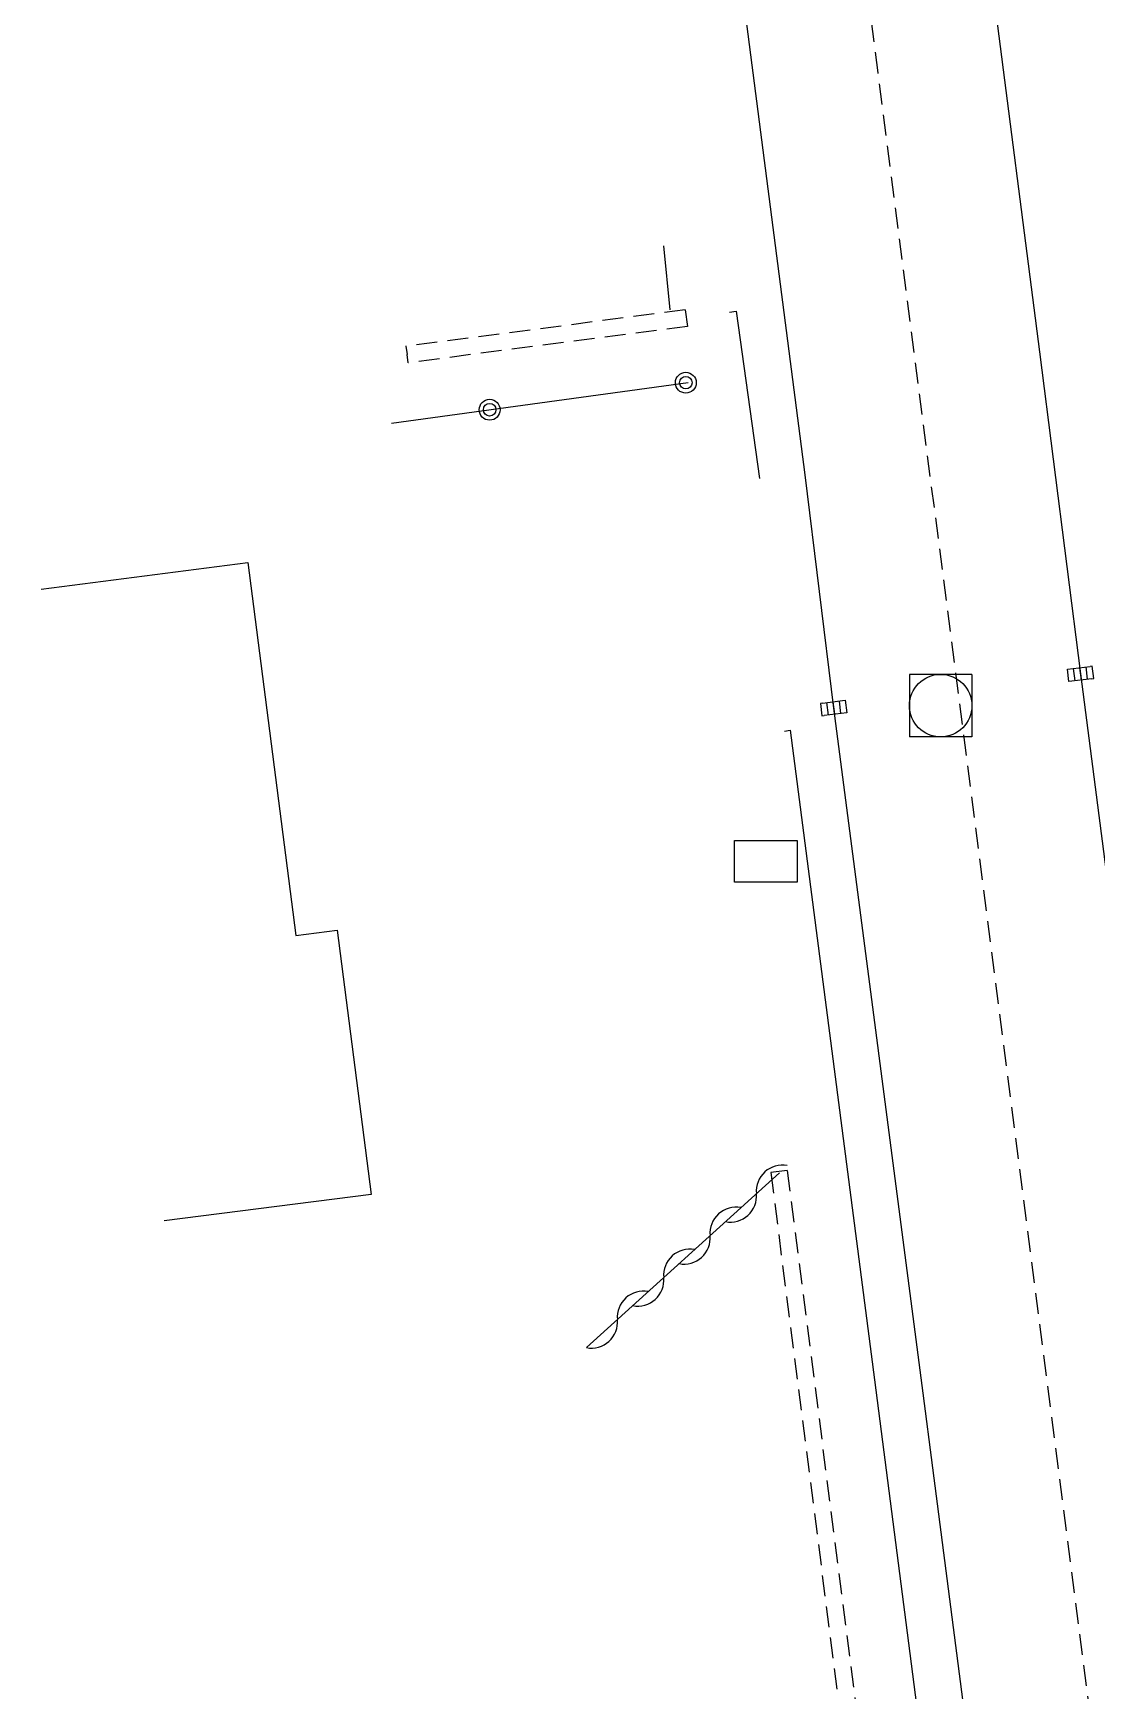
# Model space of a CAD drawing. Header units: millimetres. Extents: x 135000 to 136000, y 129211 to 130000.
# Drawn here: x 135179.41 to 135204.92, y 129521.24 to 129561.02 of the extents above; entities that cross this region are included whole.
import ezdxf

# ---------------------------------------------------------------- set-up
doc = ezdxf.new("R2010")
doc.units = ezdxf.units.MM
doc.linetypes.add('DASHED', pattern=[0.75, 0.5, -0.25])
doc.layers.get('0').update_dxf_attribs({"linetype": 'CONTINUOUS'})
for name, color, linetype in [('W0001', 6, 'DASHED'), ('W0008', 7, 'CONTINUOUS'), ('W0100', 7, 'CONTINUOUS'), ('W0105', 7, 'CONTINUOUS'), ('W0112', 1, 'DASHED'), ('W0310', 3, 'CONTINUOUS'), ('W0322', 7, 'CONTINUOUS'), ('W0400', 7, 'CONTINUOUS'), ('W0420', 7, 'CONTINUOUS'), ('W1471', 7, 'CONTINUOUS')]:
    doc.layers.add(name, color=color, linetype=linetype)

# ---------------------------------------------------------------- blocks, each defined once
blk = doc.blocks.new('T400')
for p, q in [((-0.15, 0.3), (0.15, 0.3)), ((-0.15, -0.25), (-0.15, 0.3)), ((-0.15, 0.15), (0.15, 0.15)), ((-0.15, 0), (0.15, 0)), ((0.15, 0.3), (0.15, -0.25)), ((-0.15, -0.15), (0.15, -0.15)), ((-0.15, -0.25), (-0.15, -0.3)), ((-0.15, -0.3), (0.15, -0.3)), ((0.15, -0.3), (0.15, -0.25))]:
    blk.add_line(p, q)
blk = doc.blocks.new('T420')
for p, q in [((0.75, 0.75), (-0.75, 0.75)), ((-0.75, 0.75), (-0.75, -0.75)), ((0.75, 0.75), (0.75, -0.75)), ((0.75, -0.75), (-0.75, -0.75))]:
    blk.add_line(p, q)
blk.add_ellipse((0, 0), major_axis=(-0.53, 0.53), ratio=1, start_param=3.926991, end_param=10.210176)
blk = doc.blocks.new('T1471')
at = {"color": 0, "linetype": 'Continuous', "flags": 128}
blk.add_lwpolyline([(-0.75, -0.5), (-0.75, 0.5), (0.75, 0.5), (0.75, -0.5), (-0.75, -0.5)], dxfattribs=at)
blk = doc.blocks.new('t322o')
at = {"color": 0, "linetype": 'Continuous'}
for radius in [0.25, 0.15]:
    blk.add_circle((0, 0), radius, dxfattribs=at)
blk = doc.blocks.new('t310o')
at = {"color": 0, "linetype": 'Continuous'}
for centre, start, end in [((-0.5, 0.375), 216.8699, 323.1304), ((0.5, -0.375), 36.8699, 143.1303)]:
    blk.add_arc(centre, 0.625, start, end, dxfattribs=at)

msp = doc.modelspace()

# ---------------------------------------------------------------- linework, layer by layer
at = {"layer": 'W0001'}
msp.add_lwpolyline([(135220.567, 129398.396), (135218.354, 129415.502), (135215.514, 129437.278), (135212.923, 129457.352), (135208.88, 129488.64), (135205.442, 129515.416), (135199.672, 129560.064), (135196.676, 129583.09), (135193.406, 129608.794), (135191.632, 129622.506), (135189.205, 129641.248), (135186.806, 129659.892), (135185.058, 129672.972), (135183.626, 129680.966), (135179.998, 129694.103), (135176.046, 129704.136), (135172.23, 129711.887), (135168.039, 129719.06), (135161.21, 129729.675), (135147.138, 129751.41)], dxfattribs=at)
at = {"layer": 'W0008'}
for points in [[(135196.053, 129611.598), (135197.656, 129599.064), (135203.542, 129553.368), (135204.528, 129545.643), (135206.128, 129533.291), (135207.978, 129519.167), (135210.812, 129497.171), (135211.131, 129494.556), (135213.343, 129477.394), (135216.494, 129453.058), (135217.977, 129441.446), (135221.275, 129416.32), (135223.546, 129398.743)], [(135167.826, 129588.903), (135183.955, 129591.004), (135185.769, 129590.982), (135187.473, 129590.614), (135188.937, 129590.009), (135190.402, 129589.004), (135191.616, 129587.8), (135192.43, 129586.56), (135193.185, 129585.117), (135193.764, 129582.515), (135197.911, 129550.418), (135198.604, 129544.823), (135200.746, 129528.389), (135204.597, 129498.608), (135205.23, 129493.557), (135208.463, 129468.57), (135211.601, 129444.204), (135212.079, 129440.55), (135214.805, 129419.533), (135217.588, 129398.049)]]:
    msp.add_lwpolyline(points, dxfattribs=at)
at = {"layer": 'W0100'}
for points in [[(135179.6, 129547.679), (135184.559, 129548.316), (135185.709, 129539.37)], [(135185.709, 129539.37), (135186.697, 129539.497), (135187.51, 129533.152), (135182.55, 129532.517), (135182.55, 129532.517), (135182.55, 129532.517), (135182.55, 129532.517), (135182.55, 129532.517), (135182.55, 129532.517), (135182.55, 129532.517), (135182.55, 129532.517), (135182.55, 129532.517), (135182.55, 129532.517), (135182.55, 129532.517), (135182.55, 129532.517), (135182.55, 129532.517), (135182.55, 129532.517), (135182.55, 129532.517), (135182.55, 129532.517), (135182.55, 129532.517), (135182.55, 129532.517), (135182.55, 129532.517), (135182.55, 129532.517), (135182.55, 129532.517), (135182.55, 129532.517), (135182.55, 129532.517), (135182.55, 129532.517), (135182.55, 129532.517), (135182.55, 129532.517), (135182.55, 129532.517), (135182.55, 129532.517), (135182.55, 129532.517), (135182.55, 129532.517), (135182.55, 129532.517), (135182.55, 129532.517), (135182.55, 129532.517), (135182.55, 129532.517), (135182.55, 129532.517), (135182.55, 129532.517), (135182.55, 129532.517), (135182.55, 129532.517), (135182.55, 129532.517), (135182.55, 129532.517), (135182.55, 129532.517), (135182.55, 129532.517), (135182.55, 129532.517), (135182.55, 129532.517), (135182.55, 129532.517), (135182.55, 129532.517), (135182.55, 129532.517), (135182.55, 129532.517), (135182.55, 129532.517), (135182.55, 129532.517), (135182.55, 129532.517), (135182.55, 129532.517), (135182.55, 129532.517), (135182.55, 129532.517), (135182.55, 129532.517), (135182.55, 129532.517), (135182.55, 129532.517), (135182.55, 129532.517), (135182.55, 129532.517), (135182.55, 129532.517), (135182.55, 129532.517), (135182.55, 129532.517), (135182.55, 129532.517), (135182.55, 129532.517), (135182.55, 129532.517), (135182.55, 129532.517), (135182.55, 129532.517), (135182.55, 129532.517), (135182.55, 129532.517), (135182.55, 129532.517), (135182.55, 129532.517), (135182.55, 129532.517), (135182.55, 129532.517), (135182.55, 129532.517), (135182.55, 129532.517), (135182.55, 129532.517), (135182.55, 129532.517), (135182.55, 129532.517), (135182.55, 129532.517), (135182.55, 129532.517), (135182.55, 129532.517), (135182.55, 129532.517), (135182.55, 129532.517), (135182.55, 129532.517), (135182.55, 129532.517), (135182.55, 129532.517), (135182.55, 129532.517), (135182.55, 129532.517), (135182.55, 129532.517), (135182.55, 129532.517), (135182.55, 129532.517), (135182.55, 129532.517), (135182.55, 129532.517), (135182.55, 129532.517), (135182.55, 129532.517), (135182.55, 129532.517), (135182.55, 129532.517), (135182.55, 129532.517), (135182.55, 129532.517), (135182.55, 129532.517), (135182.55, 129532.517), (135182.55, 129532.517), (135182.55, 129532.517), (135182.55, 129532.517), (135182.55, 129532.517), (135182.55, 129532.517), (135182.55, 129532.517), (135182.55, 129532.517), (135182.55, 129532.517), (135182.55, 129532.517), (135182.55, 129532.517), (135182.55, 129532.517), (135182.55, 129532.517), (135182.55, 129532.517), (135182.55, 129532.517)]]:
    msp.add_lwpolyline(points, dxfattribs=at)
at = {"layer": 'W0105'}
for points in [[(135196.109, 129554.318), (135196.267, 129554.347), (135196.831, 129550.328)], [(135197.423, 129544.268), (135197.564, 129544.289), (135199.585, 129528.706), (135201.975, 129510.183)]]:
    msp.add_lwpolyline(points, dxfattribs=at)
at = {"layer": 'W0112'}
for points in [[(135195.048, 129554.376), (135188.349, 129553.504), (135188.375, 129553.306), (135188.375, 129553.306), (135188.375, 129553.306), (135188.375, 129553.306), (135188.375, 129553.306), (135188.375, 129553.306), (135188.375, 129553.306), (135188.375, 129553.306), (135188.375, 129553.306), (135188.375, 129553.306), (135188.375, 129553.306), (135188.375, 129553.306), (135188.375, 129553.306), (135188.375, 129553.306), (135188.375, 129553.306), (135188.375, 129553.306), (135188.375, 129553.306), (135188.375, 129553.306), (135188.375, 129553.306), (135188.375, 129553.306), (135188.375, 129553.306), (135188.375, 129553.306), (135188.375, 129553.306), (135188.375, 129553.306), (135188.375, 129553.306), (135188.375, 129553.306), (135188.375, 129553.306), (135188.375, 129553.306), (135188.375, 129553.306), (135188.375, 129553.306), (135188.375, 129553.306), (135188.375, 129553.306), (135188.375, 129553.306), (135188.375, 129553.306), (135188.375, 129553.306), (135188.375, 129553.306), (135188.375, 129553.306), (135188.375, 129553.306), (135188.375, 129553.306), (135188.375, 129553.306), (135188.375, 129553.306), (135188.375, 129553.306), (135188.375, 129553.306), (135188.375, 129553.306), (135188.375, 129553.306), (135188.375, 129553.306), (135188.375, 129553.306), (135188.375, 129553.306), (135188.375, 129553.306), (135188.375, 129553.306), (135188.375, 129553.306), (135188.375, 129553.306), (135188.375, 129553.306), (135188.375, 129553.306), (135188.375, 129553.306), (135188.375, 129553.306), (135188.375, 129553.306), (135188.375, 129553.306), (135188.375, 129553.306), (135188.375, 129553.306), (135188.375, 129553.306), (135188.375, 129553.306), (135188.375, 129553.306), (135188.375, 129553.306), (135188.375, 129553.306), (135188.375, 129553.306), (135188.375, 129553.306), (135188.375, 129553.306), (135188.375, 129553.306), (135188.375, 129553.306), (135188.375, 129553.306), (135188.375, 129553.306), (135188.375, 129553.306), (135188.375, 129553.306), (135188.375, 129553.306), (135188.375, 129553.306), (135188.375, 129553.306), (135188.375, 129553.306), (135188.375, 129553.306), (135188.375, 129553.306), (135188.375, 129553.306), (135188.375, 129553.306), (135188.375, 129553.306), (135188.375, 129553.306), (135188.375, 129553.306), (135188.375, 129553.306), (135188.375, 129553.306), (135188.375, 129553.306), (135188.375, 129553.306), (135188.375, 129553.306), (135188.375, 129553.306), (135188.375, 129553.306), (135188.375, 129553.306), (135188.375, 129553.306), (135188.375, 129553.306), (135188.375, 129553.306), (135188.375, 129553.306), (135188.375, 129553.306), (135188.375, 129553.306), (135188.375, 129553.306), (135188.375, 129553.306), (135188.375, 129553.306), (135188.375, 129553.306), (135188.375, 129553.306), (135188.375, 129553.306), (135188.375, 129553.306), (135188.375, 129553.306), (135188.375, 129553.306), (135188.375, 129553.306), (135188.375, 129553.306), (135188.375, 129553.306), (135188.375, 129553.306), (135188.375, 129553.306), (135188.375, 129553.306), (135188.375, 129553.306), (135188.375, 129553.306), (135188.375, 129553.306), (135188.375, 129553.306)], [(135195.048, 129554.376), (135195.099, 129553.979), (135188.4, 129553.108), (135188.375, 129553.306), (135188.375, 129553.306), (135188.375, 129553.306), (135188.375, 129553.306), (135188.375, 129553.306), (135188.375, 129553.306), (135188.375, 129553.306), (135188.375, 129553.306), (135188.375, 129553.306), (135188.375, 129553.306), (135188.375, 129553.306), (135188.375, 129553.306), (135188.375, 129553.306), (135188.375, 129553.306), (135188.375, 129553.306), (135188.375, 129553.306), (135188.375, 129553.306), (135188.375, 129553.306), (135188.375, 129553.306), (135188.375, 129553.306), (135188.375, 129553.306), (135188.375, 129553.306), (135188.375, 129553.306), (135188.375, 129553.306), (135188.375, 129553.306), (135188.375, 129553.306), (135188.375, 129553.306), (135188.375, 129553.306), (135188.375, 129553.306), (135188.375, 129553.306), (135188.375, 129553.306), (135188.375, 129553.306), (135188.375, 129553.306), (135188.375, 129553.306), (135188.375, 129553.306), (135188.375, 129553.306), (135188.375, 129553.306), (135188.375, 129553.306), (135188.375, 129553.306), (135188.375, 129553.306), (135188.375, 129553.306), (135188.375, 129553.306), (135188.375, 129553.306), (135188.375, 129553.306), (135188.375, 129553.306), (135188.375, 129553.306), (135188.375, 129553.306), (135188.375, 129553.306), (135188.375, 129553.306), (135188.375, 129553.306), (135188.375, 129553.306), (135188.375, 129553.306), (135188.375, 129553.306), (135188.375, 129553.306), (135188.375, 129553.306), (135188.375, 129553.306), (135188.375, 129553.306), (135188.375, 129553.306), (135188.375, 129553.306), (135188.375, 129553.306), (135188.375, 129553.306), (135188.375, 129553.306), (135188.375, 129553.306), (135188.375, 129553.306), (135188.375, 129553.306), (135188.375, 129553.306), (135188.375, 129553.306), (135188.375, 129553.306), (135188.375, 129553.306), (135188.375, 129553.306), (135188.375, 129553.306), (135188.375, 129553.306), (135188.375, 129553.306), (135188.375, 129553.306), (135188.375, 129553.306), (135188.375, 129553.306), (135188.375, 129553.306), (135188.375, 129553.306), (135188.375, 129553.306), (135188.375, 129553.306), (135188.375, 129553.306), (135188.375, 129553.306), (135188.375, 129553.306), (135188.375, 129553.306), (135188.375, 129553.306), (135188.375, 129553.306), (135188.375, 129553.306), (135188.375, 129553.306), (135188.375, 129553.306), (135188.375, 129553.306), (135188.375, 129553.306), (135188.375, 129553.306), (135188.375, 129553.306), (135188.375, 129553.306), (135188.375, 129553.306), (135188.375, 129553.306), (135188.375, 129553.306), (135188.375, 129553.306), (135188.375, 129553.306), (135188.375, 129553.306), (135188.375, 129553.306), (135188.375, 129553.306), (135188.375, 129553.306), (135188.375, 129553.306), (135188.375, 129553.306), (135188.375, 129553.306), (135188.375, 129553.306), (135188.375, 129553.306), (135188.375, 129553.306), (135188.375, 129553.306), (135188.375, 129553.306), (135188.375, 129553.306), (135188.375, 129553.306), (135188.375, 129553.306), (135188.375, 129553.306), (135188.375, 129553.306), (135188.375, 129553.306)], [(135197.494, 129533.73), (135197.097, 129533.68), (135199.124, 129517.831)], [(135197.494, 129533.73), (135199.572, 129517.474)]]:
    msp.add_lwpolyline(points, dxfattribs=at)
at = {"layer": 'W0310'}
for points in [[(135192.679, 129529.478), (135197.304, 129533.673), (135197.304, 129533.673), (135197.304, 129533.673), (135197.304, 129533.673), (135197.304, 129533.673), (135197.304, 129533.673), (135197.304, 129533.673), (135197.304, 129533.673), (135197.304, 129533.673), (135197.304, 129533.673), (135197.304, 129533.673), (135197.304, 129533.673), (135197.304, 129533.673), (135197.304, 129533.673), (135197.304, 129533.673), (135197.304, 129533.673), (135197.304, 129533.673), (135197.304, 129533.673), (135197.304, 129533.673), (135197.304, 129533.673), (135197.304, 129533.673), (135197.304, 129533.673), (135197.304, 129533.673), (135197.304, 129533.673), (135197.304, 129533.673), (135197.304, 129533.673), (135197.304, 129533.673), (135197.304, 129533.673), (135197.304, 129533.673), (135197.304, 129533.673), (135197.304, 129533.673), (135197.304, 129533.673), (135197.304, 129533.673), (135197.304, 129533.673), (135197.304, 129533.673), (135197.304, 129533.673), (135197.304, 129533.673), (135197.304, 129533.673), (135197.304, 129533.673), (135197.304, 129533.673), (135197.304, 129533.673), (135197.304, 129533.673), (135197.304, 129533.673), (135197.304, 129533.673), (135197.304, 129533.673), (135197.304, 129533.673), (135197.304, 129533.673), (135197.304, 129533.673), (135197.304, 129533.673), (135197.304, 129533.673), (135197.304, 129533.673), (135197.304, 129533.673), (135197.304, 129533.673), (135197.304, 129533.673), (135197.304, 129533.673), (135197.304, 129533.673), (135197.304, 129533.673), (135197.304, 129533.673), (135197.304, 129533.673), (135197.304, 129533.673), (135197.304, 129533.673), (135197.304, 129533.673), (135197.304, 129533.673), (135197.304, 129533.673), (135197.304, 129533.673), (135197.304, 129533.673), (135197.304, 129533.673), (135197.304, 129533.673), (135197.304, 129533.673), (135197.304, 129533.673), (135197.304, 129533.673), (135197.304, 129533.673), (135197.304, 129533.673), (135197.304, 129533.673), (135197.304, 129533.673), (135197.304, 129533.673), (135197.304, 129533.673), (135197.304, 129533.673), (135197.304, 129533.673), (135197.304, 129533.673), (135197.304, 129533.673), (135197.304, 129533.673), (135197.304, 129533.673), (135197.304, 129533.673), (135197.304, 129533.673), (135197.304, 129533.673), (135197.304, 129533.673), (135197.304, 129533.673), (135197.304, 129533.673), (135197.304, 129533.673), (135197.304, 129533.673), (135197.304, 129533.673), (135197.304, 129533.673), (135197.304, 129533.673), (135197.304, 129533.673), (135197.304, 129533.673), (135197.304, 129533.673), (135197.304, 129533.673), (135197.304, 129533.673), (135197.304, 129533.673)], [(135197.304, 129533.673), (135197.304, 129533.673), (135197.304, 129533.673), (135197.304, 129533.673), (135197.304, 129533.673), (135197.304, 129533.673), (135197.304, 129533.673), (135197.304, 129533.673), (135197.304, 129533.673), (135197.304, 129533.673), (135197.304, 129533.673), (135197.304, 129533.673), (135197.304, 129533.673), (135197.304, 129533.673), (135197.304, 129533.673), (135197.304, 129533.673), (135197.304, 129533.673), (135197.304, 129533.673), (135197.304, 129533.673), (135197.304, 129533.673)]]:
    msp.add_lwpolyline(points, dxfattribs=at)
at = {"layer": 'W0322'}
for points in [[(135194.521, 129555.909), (135194.673, 129554.375), (135194.673, 129554.375), (135194.673, 129554.375), (135194.673, 129554.375), (135194.673, 129554.375), (135194.673, 129554.375), (135194.673, 129554.375), (135194.673, 129554.375), (135194.673, 129554.375), (135194.673, 129554.375), (135194.673, 129554.375), (135194.673, 129554.375), (135194.673, 129554.375), (135194.673, 129554.375), (135194.673, 129554.375), (135194.673, 129554.375), (135194.673, 129554.375), (135194.673, 129554.375), (135194.673, 129554.375), (135194.673, 129554.375), (135194.673, 129554.375), (135194.673, 129554.375), (135194.673, 129554.375), (135194.673, 129554.375), (135194.673, 129554.375), (135194.673, 129554.375), (135194.673, 129554.375), (135194.673, 129554.375), (135194.673, 129554.375), (135194.673, 129554.375), (135194.673, 129554.375), (135194.673, 129554.375), (135194.673, 129554.375), (135194.673, 129554.375), (135194.673, 129554.375), (135194.673, 129554.375), (135194.673, 129554.375), (135194.673, 129554.375), (135194.673, 129554.375), (135194.673, 129554.375), (135194.673, 129554.375), (135194.673, 129554.375), (135194.673, 129554.375), (135194.673, 129554.375), (135194.673, 129554.375), (135194.673, 129554.375), (135194.673, 129554.375), (135194.673, 129554.375), (135194.673, 129554.375), (135194.673, 129554.375), (135194.673, 129554.375), (135194.673, 129554.375), (135194.673, 129554.375), (135194.673, 129554.375), (135194.673, 129554.375), (135194.673, 129554.375), (135194.673, 129554.375), (135194.673, 129554.375), (135194.673, 129554.375), (135194.673, 129554.375), (135194.673, 129554.375), (135194.673, 129554.375), (135194.673, 129554.375), (135194.673, 129554.375), (135194.673, 129554.375), (135194.673, 129554.375), (135194.673, 129554.375), (135194.673, 129554.375), (135194.673, 129554.375), (135194.673, 129554.375), (135194.673, 129554.375), (135194.673, 129554.375), (135194.673, 129554.375), (135194.673, 129554.375), (135194.673, 129554.375), (135194.673, 129554.375), (135194.673, 129554.375), (135194.673, 129554.375), (135194.673, 129554.375), (135194.673, 129554.375), (135194.673, 129554.375), (135194.673, 129554.375), (135194.673, 129554.375), (135194.673, 129554.375), (135194.673, 129554.375), (135194.673, 129554.375), (135194.673, 129554.375), (135194.673, 129554.375), (135194.673, 129554.375), (135194.673, 129554.375), (135194.673, 129554.375), (135194.673, 129554.375), (135194.673, 129554.375), (135194.673, 129554.375), (135194.673, 129554.375), (135194.673, 129554.375), (135194.673, 129554.375), (135194.673, 129554.375), (135194.673, 129554.375), (135194.673, 129554.375)], [(135194.673, 129554.375), (135194.673, 129554.375), (135194.673, 129554.375), (135194.673, 129554.375), (135194.673, 129554.375), (135194.673, 129554.375), (135194.673, 129554.375), (135194.673, 129554.375), (135194.673, 129554.375), (135194.673, 129554.375), (135194.673, 129554.375), (135194.673, 129554.375), (135194.673, 129554.375), (135194.673, 129554.375), (135194.673, 129554.375), (135194.673, 129554.375), (135194.673, 129554.375), (135194.673, 129554.375), (135194.673, 129554.375), (135194.673, 129554.375)], [(135188.002, 129551.655), (135195.12, 129552.637), (135195.12, 129552.637), (135195.12, 129552.637), (135195.12, 129552.637), (135195.12, 129552.637), (135195.12, 129552.637), (135195.12, 129552.637), (135195.12, 129552.637), (135195.12, 129552.637), (135195.12, 129552.637), (135195.12, 129552.637), (135195.12, 129552.637), (135195.12, 129552.637), (135195.12, 129552.637), (135195.12, 129552.637), (135195.12, 129552.637), (135195.12, 129552.637), (135195.12, 129552.637), (135195.12, 129552.637), (135195.12, 129552.637), (135195.12, 129552.637), (135195.12, 129552.637), (135195.12, 129552.637), (135195.12, 129552.637), (135195.12, 129552.637), (135195.12, 129552.637), (135195.12, 129552.637), (135195.12, 129552.637), (135195.12, 129552.637), (135195.12, 129552.637), (135195.12, 129552.637), (135195.12, 129552.637), (135195.12, 129552.637), (135195.12, 129552.637), (135195.12, 129552.637), (135195.12, 129552.637), (135195.12, 129552.637), (135195.12, 129552.637), (135195.12, 129552.637), (135195.12, 129552.637), (135195.12, 129552.637), (135195.12, 129552.637), (135195.12, 129552.637), (135195.12, 129552.637), (135195.12, 129552.637), (135195.12, 129552.637), (135195.12, 129552.637), (135195.12, 129552.637), (135195.12, 129552.637), (135195.12, 129552.637), (135195.12, 129552.637), (135195.12, 129552.637), (135195.12, 129552.637), (135195.12, 129552.637), (135195.12, 129552.637), (135195.12, 129552.637), (135195.12, 129552.637), (135195.12, 129552.637), (135195.12, 129552.637), (135195.12, 129552.637), (135195.12, 129552.637), (135195.12, 129552.637), (135195.12, 129552.637), (135195.12, 129552.637), (135195.12, 129552.637), (135195.12, 129552.637), (135195.12, 129552.637), (135195.12, 129552.637), (135195.12, 129552.637), (135195.12, 129552.637), (135195.12, 129552.637), (135195.12, 129552.637), (135195.12, 129552.637), (135195.12, 129552.637), (135195.12, 129552.637), (135195.12, 129552.637), (135195.12, 129552.637), (135195.12, 129552.637), (135195.12, 129552.637), (135195.12, 129552.637), (135195.12, 129552.637), (135195.12, 129552.637), (135195.12, 129552.637), (135195.12, 129552.637), (135195.12, 129552.637), (135195.12, 129552.637), (135195.12, 129552.637), (135195.12, 129552.637), (135195.12, 129552.637), (135195.12, 129552.637), (135195.12, 129552.637), (135195.12, 129552.637), (135195.12, 129552.637), (135195.12, 129552.637), (135195.12, 129552.637), (135195.12, 129552.637), (135195.12, 129552.637), (135195.12, 129552.637), (135195.12, 129552.637), (135195.12, 129552.637)], [(135195.12, 129552.637), (135195.12, 129552.637), (135195.12, 129552.637), (135195.12, 129552.637), (135195.12, 129552.637), (135195.12, 129552.637), (135195.12, 129552.637), (135195.12, 129552.637), (135195.12, 129552.637), (135195.12, 129552.637), (135195.12, 129552.637), (135195.12, 129552.637), (135195.12, 129552.637), (135195.12, 129552.637), (135195.12, 129552.637), (135195.12, 129552.637), (135195.12, 129552.637), (135195.12, 129552.637), (135195.12, 129552.637), (135195.12, 129552.637)]]:
    msp.add_lwpolyline(points, dxfattribs=at)

# ---------------------------------------------------------------- block references
at = {"layer": 'W0310', "rotation": 42.20880971435997}
for p in [(135196.753, 129533.173), (135195.642, 129532.165), (135194.531, 129531.158), (135193.42, 129530.15)]:
    msp.add_blockref('t310o', p, dxfattribs=at)
at = {"layer": 'W0322', "rotation": 7.855035824650416}
for p in [(135195.06, 129552.629), (135190.355, 129551.98)]:
    msp.add_blockref('t322o', p, dxfattribs=at)
at = {"layer": 'W0400'}
for p, rotation in [((135204.528, 129545.643), 97.27717852494717), ((135198.604, 129544.823), 277.059624478405)]:
    msp.add_blockref('T400', p, dxfattribs=dict(at, rotation=rotation))
at = {"layer": 'W0420'}
msp.add_blockref('T420', (135201.171, 129544.882), dxfattribs=at)
at = {"layer": 'W1471'}
msp.add_blockref('T1471', (135196.981, 129541.147), dxfattribs=at)

doc.saveas('drawing.dxf')
